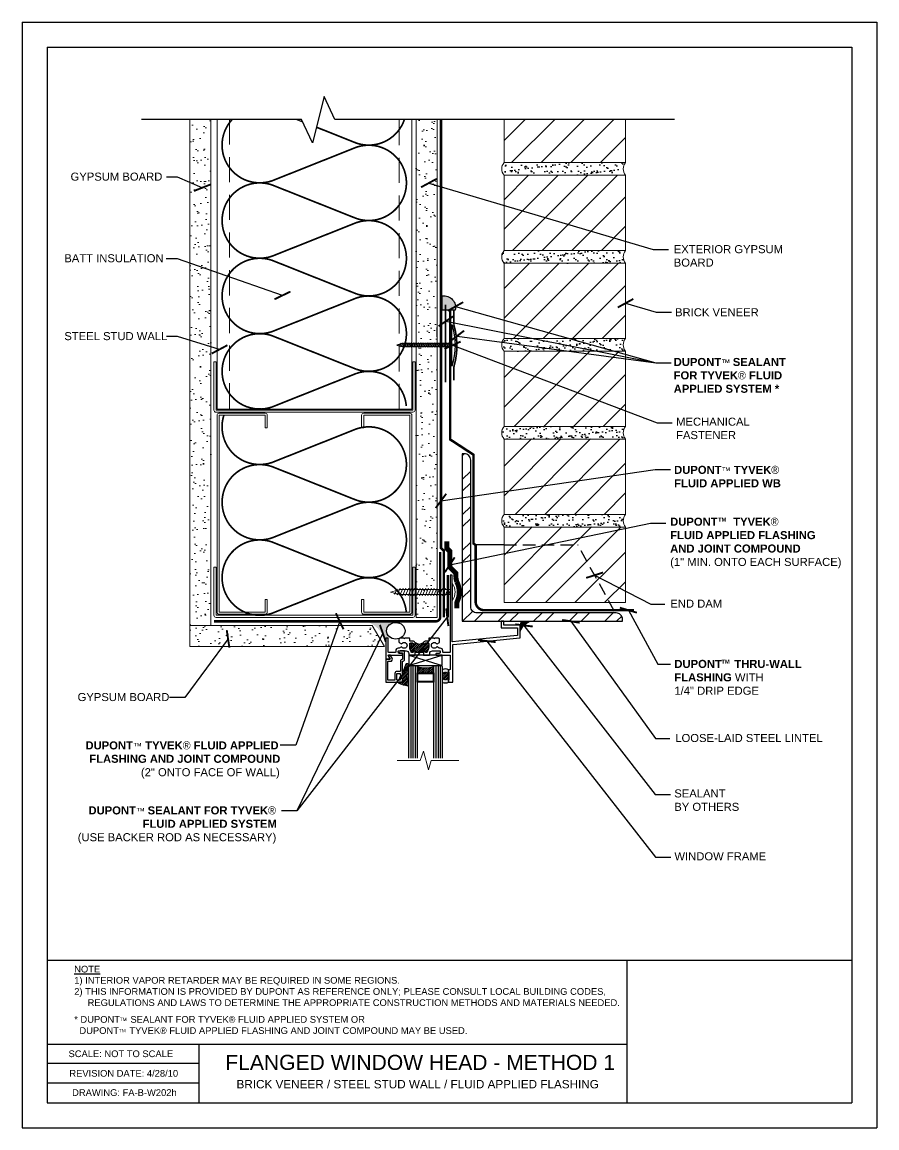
# Model space of a CAD drawing. Extents: x 402.7 to 428.2, y -269.5 to -236.5.
import ezdxf

# ---------------------------------------------------------------- set-up
doc = ezdxf.new("R2010")
doc.units = 0
doc.header["$LTSCALE"] = 1.5
doc.header["$MEASUREMENT"] = 0
for name, pattern in [('DASHED', [0.75, 0.5, -0.25]), ('DASHED2', [0.375, 0.25, -0.125]), ('HIDDEN', [0.375, 0.25, -0.125])]:
    doc.linetypes.add(name, pattern=pattern)
doc.layers.get('0').update_dxf_attribs({"color": 8, "linetype": 'CONTINUOUS'})
for name, color, linetype in [('8x11-ttb$0$B', 5, 'CONTINUOUS'), ('CMU', 250, 'CONTINUOUS'), ('DuPont Thru-Wall Flashing', 252, 'CONTINUOUS'), ('Flanged Window', 250, 'CONTINUOUS'), ('INSULATION', 241, 'CONTINUOUS'), ('SEALANT', 250, 'CONTINUOUS'), ('STRUCTURE', 250, 'CONTINUOUS'), ('TEXT', 7, 'CONTINUOUS'), ('Tyvek FA Flashing and Joint Treatment', 150, 'DASHED2'), ('Tyvek FA WB', 10, 'DASHED2')]:
    doc.layers.add(name, color=color, linetype=linetype)
for name, color, linetype, lineweight in [('A-Fasteners', 8, 'CONTINUOUS', 9), ('A-Sealant', 250, 'CONTINUOUS', 15), ('brick', 250, 'CONTINUOUS', 5), ('Gyp Board', 250, 'CONTINUOUS', 20), ('Metal Stud', 250, 'CONTINUOUS', 18)]:
    doc.layers.add(name, color=color, linetype=linetype, lineweight=lineweight)
doc.layers.add('TYVEK Commercial Wrap D', color=7, linetype='DASHED', true_color=0x00538e)
doc.layers.add('VIEWPORT', color=7, linetype='CONTINUOUS', plot=False)
doc.styles.add('DETAILS', font='sanss___.ttf', dxfattribs={"height": 1})
doc.dimstyles.new('ARCH_1_1-2_IN', dxfattribs={"dimscale": 0, "dimtxt": 0.09375, "dimasz": 0.09375, "dimexe": 0.0625, "dimexo": 0.0625, "dimgap": 0.0625, "dimtad": 1, "dimdec": 4, "dimlfac": 8, "dimzin": 3, "dimdsep": 46, "dimlunit": 4, "dimtxsty": 'Standard', "dimblk1": 'ARCHTICK', "dimblk2": 'ARCHTICK', "dimsah": 1, "dimcen": 0.0625, "dimdle": 0.0625, "dimclrd": 256, "dimclre": 256, "dimclrt": 256, "dimadec": 0, "dimazin": 0, "dimtfac": 1, "dimtdec": 4, "dimtmove": 0, "dimatfit": 3, "dimldrblk": 'ARCHTICK', "dimfxl": 1, "dimfrac": 2, "dimtolj": 1, "dimtzin": 0, "dimlwd": -1, "dimlwe": -1, "dimarcsym": 0})
pattern_1 = [(225, (426.909466, -250.426217), (0.02762136, -0.02762136), [])]

# ---------------------------------------------------------------- blocks, each defined once
blk = doc.blocks.new('*X1')
at = {"color": 0}
for p, q in [((0.140625, 0.34375), (0.140625, 0.34375)), ((0.15625, 0.375), (0.15625, 0.375)), ((0.171875, 0.34375), (0.171875, 0.34375)), ((0.1875, 0.375), (0.1875, 0.375)), ((0.203125, 0.34375), (0.203125, 0.34375)), ((0.21875, 0.375), (0.21875, 0.375)), ((0.234375, 0.34375), (0.234375, 0.34375)), ((0.25, 0.375), (0.25, 0.375)), ((0.265625, 0.34375), (0.265625, 0.34375)), ((0.28125, 0.375), (0.28125, 0.375)), ((0.296875, 0.34375), (0.296875, 0.34375)), ((0.3125, 0.375), (0.3125, 0.375)), ((0.140625, 0.28125), (0.140625, 0.28125)), ((0.140625, 0.09375), (0.140625, 0.09375)), ((0.140625, 0.03125), (0.140625, 0.03125)), ((0.15625, 0.3125), (0.15625, 0.3125)), ((0.15625, 0.0625), (0.15625, 0.0625)), ((0.15625, 0), (0.15625, 0)), ((0.171875, 0.03125), (0.171875, 0.03125)), ((0.1875, 0.3125), (0.1875, 0.3125)), ((0.1875, 0.0625), (0.1875, 0.0625)), ((0.1875, 0), (0.1875, 0)), ((0.203125, 0.03125), (0.203125, 0.03125)), ((0.21875, 0.3125), (0.21875, 0.3125)), ((0.21875, 0.0625), (0.21875, 0.0625)), ((0.21875, 0), (0.21875, 0)), ((0.234375, 0.03125), (0.234375, 0.03125)), ((0.25, 0.3125), (0.25, 0.3125)), ((0.25, 0.0625), (0.25, 0.0625)), ((0.25, 0), (0.25, 0)), ((0.265625, 0.03125), (0.265625, 0.03125)), ((0.28125, 0.3125), (0.28125, 0.3125)), ((0.28125, 0.0625), (0.28125, 0.0625)), ((0.28125, 0), (0.28125, 0)), ((0.296875, 0.28125), (0.296875, 0.28125)), ((0.296875, 0.09375), (0.296875, 0.09375)), ((0.296875, 0.03125), (0.296875, 0.03125)), ((0.3125, 0.3125), (0.3125, 0.3125)), ((0.3125, 0.25), (0.3125, 0.25)), ((0.3125, 0.125), (0.3125, 0.125)), ((0.3125, 0.0625), (0.3125, 0.0625)), ((0.3125, 0), (0.3125, 0))]:
    blk.add_line(p, q, dxfattribs=at)
blk = doc.blocks.new('_ArchTick')
at = {"color": 0, "linetype": 'ByBlock', "const_width": 0.15}
blk.add_lwpolyline([(-0.5, -0.5), (0.5, 0.5)], dxfattribs=at)
blk = doc.blocks.new('Revsion Date')
at = {"layer": 'TEXT', "insert": (0, 0.203, 0), "char_height": 0.2, "width": 16.26452, "attachment_point": 1, "style": 'DETAILS'}
blk.add_mtext('\\pi-0.033334,l0.033334,t0.1;REVISION DATE: 4/28/10', dxfattribs=at)

msp = doc.modelspace()

# ---------------------------------------------------------------- hatches: boundary and pattern name
at = {"layer": 'brick'}
h = msp.add_hatch(dxfattribs=at)
h.set_pattern_fill('_USER', color=256, scale=0.625, angle=45, style=0, pattern_type=0)
h.set_pattern_definition([(45, (297.92806, -83.44085), (-0.4419417, 0.4419417), [])])
h.paths.add_polyline_path([(420.695, -243.354), (420.695, -241.104), (417.07, -241.104), (417.07, -243.354)])
h.paths.add_polyline_path([(420.695, -245.979), (420.695, -243.729), (417.07, -243.729), (417.07, -245.979)])
h.paths.add_polyline_path([(417.07, -246.354), (417.07, -248.604), (420.695, -248.604), (420.695, -246.354)])
h.paths.add_polyline_path([(417.07, -248.979), (417.07, -251.229), (420.695, -251.229), (420.695, -248.979)])
h.paths.add_polyline_path([(420.695, -251.604), (417.07, -251.604), (417.07, -251.979), (419.579, -251.979), (420.614, -253.854), (420.695, -253.854)])
h.paths.add_polyline_path([(419.579, -251.979), (417.07, -251.979), (417.07, -253.854), (420.614, -253.854)], flags=16)
h.paths.add_polyline_path([(420.695, -239.443), (417.07, -239.443), (417.07, -240.729), (420.695, -240.729)])
at = {"layer": 'CMU'}
h = msp.add_hatch(dxfattribs=at)
h.set_pattern_fill('AR-SAND', color=256, scale=0.15, style=0)
h.set_pattern_definition([(37.5, (96.53973, -228.04686), (-0.009449, 0.28902357), [0, -0.228, 0, -0.255, 0, -0.24375]), (7.5, (96.53973, -228.04686), (0.2654665, 0.4233219), [0, -0.123, 0, -0.2055, 0, -0.07875]), (327.5, (96.35523, -228.04686), (0.46712128, 0.00084886), [0, -0.075, 0, -0.27, 0, -0.3525]), (317.5, (96.35523, -228.04686), (0.450919, 0.13165133), [0, -0.0375, 0, -0.177, 0, -0.2025])])
h.paths.add_polyline_path([(420.695, -240.732), (417.07, -240.732, 0.36364), (417.07, -241.107), (420.695, -241.107, -0.36364)])
h.paths.add_polyline_path([(420.695, -243.357), (417.07, -243.357, 0.36364), (417.07, -243.732), (420.695, -243.732, -0.36364)])
h.paths.add_polyline_path([(420.695, -245.982), (417.07, -245.982, 0.36364), (417.07, -246.357), (420.695, -246.357, -0.36364)])
h.paths.add_polyline_path([(420.695, -248.607), (417.07, -248.607, 0.36364), (417.07, -248.982), (420.695, -248.982, -0.36364)])
h.paths.add_polyline_path([(420.695, -251.232), (417.07, -251.232, 0.36364), (417.07, -251.607), (420.695, -251.607, -0.36364)])
at = {"layer": 'Flanged Window'}
h = msp.add_hatch(dxfattribs=at)
h.set_pattern_fill('ANSI31', color=256, scale=0.3125, angle=-180, style=0)
h.set_pattern_definition(pattern_1)
h.paths.add_polyline_path([(414.825, -255.185), (414.825, -255.1, 0.414214), (414.794, -255.069), (414.763, -255.069), (414.74, -255.069, 0.413437), (414.715, -255.094, -0.413437), (414.69, -255.118, -0.414214), (414.665, -255.093), (414.665, -255.056, -0.02353), (414.665, -255.052, -0.382874), (414.415, -255.052, -0.02353), (414.415, -255.056), (414.415, -255.093, -0.414214), (414.39, -255.118, -0.413437), (414.365, -255.094, 0.413437), (414.34, -255.069), (414.286, -255.069, 0.414214), (414.255, -255.1), (414.255, -255.185, 0.177059), (414.314, -255.346, 0.22095), (414.322, -255.349), (414.34, -255.349, 0.414214), (414.365, -255.324, -0.414214), (414.39, -255.299, -0.414214), (414.415, -255.324), (414.415, -255.349), (414.665, -255.349), (414.665, -255.324, -0.414214), (414.69, -255.299, -0.414214), (414.715, -255.324, 0.414214), (414.74, -255.349), (414.758, -255.349, 0.22095), (414.766, -255.346, 0.177059)])
h = msp.add_hatch(dxfattribs=at)
h.set_pattern_fill('ANSI31', color=256, scale=0.3125, angle=-180, style=0)
h.set_pattern_definition(pattern_1)
edge = h.paths.add_edge_path()
edge.add_ellipse((414.196, -256.107), major_axis=(-0.032, 0.139), ratio=0.13155, start_angle=43.1555, end_angle=180.0222)
edge.add_arc((414.176, -256.007), 0.0158, 41.5153, 187.5342, ccw=False)
edge.add_arc((414.205, -255.981), 0.0227, 222.2539, 304.0602)
edge.add_arc((414.212, -255.985), 0.0156, 290.163, 350.3876)
edge.add_line((414.227, -255.988), (414.227, -255.716))
edge.add_line((414.227, -255.716), (414.227, -255.709))
edge.add_ellipse((414.181, -255.71), major_axis=(0.0457, 0.0011), ratio=0.621164, start_angle=0, end_angle=153.2403)
edge.add_line((414.14, -255.698), (414.063, -255.914))
edge.add_ellipse((414.072, -255.938), major_axis=(0.0085, 0.0468), ratio=0.312415, start_angle=62.5423, end_angle=105.8209)
edge.add_line((414.056, -255.948), (414.04, -256.024))
edge.add_arc((414.001, -255.975), 0.0627, 270.4556, 307.9177, ccw=False)
edge.add_arc((414.004, -256.058), 0.0202, 97.3692, 140.7733)
edge.add_line((413.989, -256.045), (413.949, -256.107))
edge.add_arc((413.965, -256.107), 0.0156, 180, 278.9186)
edge.add_line((413.967, -256.122), (414.04, -256.111))
edge.add_line((414.04, -256.111), (414.04, -256.241))
edge.add_line((414.04, -256.241), (413.939, -256.241))
edge.add_arc((413.939, -256.256), 0.0156, 90, 232.8134)
edge.add_ellipse((414.078, -256.31), major_axis=(-0.149, 0.041), ratio=0.091401, start_angle=0, end_angle=180)
edge.add_line((414.227, -256.35), (414.227, -256.246))
h = msp.add_hatch(dxfattribs=at)
h.set_pattern_fill('ANSI31', color=256, scale=0.3125, angle=-180, style=0)
h.set_pattern_definition(pattern_1)
h.paths.add_polyline_path([(414.477, -255.771, 0.153266), (414.977, -255.771), (414.977, -255.974, 0.414214), (414.957, -255.954), (414.497, -255.954, 0.414214), (414.477, -255.974)])
h = msp.add_hatch(dxfattribs=at)
h.set_pattern_fill('ANSI31', color=256, scale=0.3125, angle=-180, style=0)
h.set_pattern_definition(pattern_1)
h.paths.add_polyline_path([(415.415, -256.002, 0.599485), (415.227, -256.002), (415.227, -256.102, 0.599485), (415.415, -256.102)])
at = {"layer": 'Gyp Board'}
h = msp.add_hatch(dxfattribs=at)
h.set_pattern_fill('AR-SAND', color=256, scale=0.25, style=0)
h.set_pattern_definition([(37.5, (444.4393, -266.28996), (-0.0157483, 0.481706), [0, -0.38, 0, -0.425, 0, -0.40625]), (7.5, (444.4393, -266.28996), (0.442444, 0.7055365), [0, -0.205, 0, -0.3425, 0, -0.13125]), (327.5, (444.1318, -266.28996), (0.7785355, 0.0014148), [0, -0.125, 0, -0.45, 0, -0.5875]), (317.5, (444.1318, -266.28996), (0.751532, 0.219419), [0, -0.0625, 0, -0.295, 0, -0.3375])])
h.paths.add_polyline_path([(408.32, -239.443), (408.145, -239.443), (407.695, -239.443), (407.695, -254.544), (408.32, -254.544)])
h.paths.add_polyline_path([(415.07, -239.443), (414.445, -239.443), (414.445, -254.304), (415.07, -254.304)])
h = msp.add_hatch(dxfattribs=at)
h.set_pattern_fill('AR-SAND,_O', color=256, scale=0.25, angle=-90)
h.set_pattern_definition([(127.5, (968.73532, -2036.6942), (-0.48170594, -0.01574834), [0, -0.38, 0, -0.425, 0, -0.40625]), (97.5, (968.7353, -2036.6942), (-0.70553652, 0.44244418), [0, -0.205, 0, -0.3425, 0, -0.13125]), (57.5, (968.73532, -2037.0017), (-0.00141476, 0.77853547), [0, -0.125, 0, -0.45, 0, -0.5875]), (47.5, (968.7353, -2037.0017), (-0.2194189, 0.75153165), [0, -0.0625, 0, -0.295, 0, -0.3375])])
h.paths.add_polyline_path([(407.695, -254.544), (407.695, -255.169), (413.503, -255.169), (413.139, -254.544)])
at = {"layer": 'SEALANT', "linetype": 'Continuous'}
h = msp.add_hatch(color=256, dxfattribs=at)
edge = h.paths.add_edge_path()
edge.add_arc((415.277, -245.052), 0.344, -14.6417, 98.4355, ccw=False)
edge.add_line((415.61, -245.139), (415.499, -245.138))
edge.add_line((415.499, -245.138), (415.227, -245.138))
edge.add_line((415.227, -245.138), (415.227, -244.711))
msp.add_hatch(color=256, dxfattribs=at).paths.add_polyline_path([(417.877, -254.422), (417.588, -254.422), (417.551, -254.46), (417.551, -254.736, -0.262493)])
h = msp.add_hatch(color=256, dxfattribs=at)
edge = h.paths.add_edge_path()
edge.add_arc((412.713, -255.236), 0.844, 11.9608, 67.1578)
edge.add_line((413.041, -254.458), (413.839, -254.457))
edge.add_arc((413.833, -254.736), 0.279, 88.7846, 150.2194)
edge.add_arc((413.803, -254.704), 0.238, 153.4089, 251.2578)
edge.add_line((413.727, -254.929), (413.54, -254.927))
edge.add_line((413.54, -254.927), (413.539, -255.061))
at = {"layer": 'STRUCTURE'}
h = msp.add_hatch(dxfattribs=at)
h.set_pattern_fill('ANSI32', color=256, scale=2, style=0)
h.set_pattern_definition([(45, (-1186.3231, -882.89054), (-0.5303301, 0.5303301), []), (45, (-1185.9696, -882.89054), (-0.5303301, 0.5303301), [])])
edge = h.paths.add_edge_path()
edge.add_line((416.659, -254.171), (416.66, -254.421))
edge.add_line((416.66, -254.421), (420.603, -254.421))
edge.add_line((420.603, -254.421), (420.603, -254.358))
edge.add_arc((420.415, -254.358), 0.188, 0, 90)
edge.add_line((420.415, -254.171), (416.659, -254.171))
edge = h.paths.add_edge_path()
edge.add_line((416.659, -254.421), (416.659, -254.171))
edge.add_line((416.659, -254.171), (416.263, -254.171))
edge.add_arc((416.263, -253.983), 0.187, 180, 270, ccw=False)
edge.add_line((416.075, -253.983), (416.075, -249.608))
edge.add_arc((415.888, -249.608), 0.188, 0, 90)
edge.add_line((415.888, -249.421), (415.825, -249.421))
edge.add_line((415.825, -249.421), (415.825, -254.421))
edge.add_line((415.825, -254.421), (416.659, -254.421))

# ---------------------------------------------------------------- linework, layer by layer
at = {"layer": '8x11-ttb$0$B', "color": 7}
for p, q in [((403.443, -237.289, 0), (403.443, -268.789, 0)), ((403.443, -237.289, 0), (427.443, -237.289, 0)), ((427.443, -237.289, 0), (427.443, -268.789, 0)), ((403.443, -267.038, 0), (420.731, -267.038, 0)), ((403.443, -268.789, 0), (427.443, -268.789, 0))]:
    msp.add_line(p, q, dxfattribs=at)
at = {"layer": '8x11-ttb$0$B', "color": 7, "elevation": 0}
for points in [[(427.443, -264.543), (403.443, -264.543)], [(420.731, -264.543), (420.731, -268.789)], [(407.969, -267.038), (407.969, -268.789)], [(407.969, -267.622), (403.443, -267.622)], [(407.969, -268.205), (403.443, -268.205)]]:
    msp.add_lwpolyline(points, dxfattribs=at)
at = {"layer": 'A-Fasteners'}
for p, q in [((413.964, -253.476, 0), (413.682, -253.548, 0)), ((413.682, -253.548, 0), (413.964, -253.621, 0)), ((413.785, -253.574, 0), (413.812, -253.614, 0)), ((413.873, -253.466, 0), (413.812, -253.614, 0)), ((413.861, -253.595, 0), (413.888, -253.634, 0)), ((413.873, -253.466, 0), (413.893, -253.495, 0)), ((413.966, -253.446, 0), (413.888, -253.634, 0)), ((413.942, -253.615, 0), (413.966, -253.651, 0)), ((413.964, -253.476, 0), (415.462, -253.476, 0)), ((415.462, -253.621, 0), (413.964, -253.621, 0)), ((414.05, -253.446, 0), (413.966, -253.651, 0)), ((413.966, -253.446, 0), (413.985, -253.475, 0)), ((414.03, -253.621, 0), (414.05, -253.651, 0)), ((414.05, -253.446, 0), (414.07, -253.475, 0)), ((414.134, -253.446, 0), (414.05, -253.651, 0)), ((414.115, -253.621, 0), (414.134, -253.651, 0)), ((414.134, -253.446, 0), (414.154, -253.475, 0)), ((414.219, -253.446, 0), (414.134, -253.651, 0)), ((414.199, -253.621, 0), (414.219, -253.651, 0)), ((414.303, -253.446, 0), (414.219, -253.651, 0)), ((414.219, -253.446, 0), (414.238, -253.475, 0)), ((414.283, -253.621, 0), (414.303, -253.651, 0)), ((414.303, -253.446, 0), (414.323, -253.475, 0)), ((414.388, -253.446, 0), (414.303, -253.651, 0)), ((414.368, -253.621, 0), (414.388, -253.651, 0)), ((414.388, -253.446, 0), (414.407, -253.475, 0)), ((414.472, -253.446, 0), (414.388, -253.651, 0)), ((414.452, -253.621, 0), (414.472, -253.651, 0)), ((414.556, -253.446, 0), (414.472, -253.651, 0)), ((414.472, -253.446, 0), (414.492, -253.475, 0)), ((414.537, -253.621, 0), (414.556, -253.651, 0)), ((414.641, -253.446, 0), (414.556, -253.651, 0)), ((414.556, -253.446, 0), (414.576, -253.475, 0)), ((414.621, -253.621, 0), (414.641, -253.651, 0)), ((414.725, -253.446, 0), (414.641, -253.651, 0)), ((414.641, -253.446, 0), (414.66, -253.475, 0)), ((414.705, -253.621, 0), (414.725, -253.651, 0)), ((414.725, -253.446, 0), (414.745, -253.475, 0)), ((414.809, -253.446, 0), (414.725, -253.651, 0)), ((414.79, -253.621, 0), (414.809, -253.651, 0)), ((414.809, -253.446, 0), (414.829, -253.475, 0)), ((414.894, -253.446, 0), (414.809, -253.651, 0)), ((414.874, -253.621, 0), (414.894, -253.651, 0)), ((414.894, -253.446, 0), (414.913, -253.475, 0)), ((414.978, -253.446, 0), (414.894, -253.651, 0)), ((414.958, -253.621, 0), (414.978, -253.651, 0)), ((414.978, -253.446, 0), (414.998, -253.475, 0)), ((415.063, -253.446, 0), (414.978, -253.651, 0)), ((415.043, -253.621, 0), (415.063, -253.651, 0)), ((415.063, -253.446, 0), (415.082, -253.475, 0)), ((415.147, -253.446, 0), (415.063, -253.651, 0)), ((415.127, -253.621, 0), (415.147, -253.651, 0)), ((415.231, -253.446, 0), (415.147, -253.651, 0)), ((415.147, -253.446, 0), (415.167, -253.475, 0)), ((415.212, -253.621, 0), (415.231, -253.651, 0)), ((415.316, -253.446, 0), (415.231, -253.651, 0)), ((415.231, -253.446, 0), (415.251, -253.475, 0)), ((415.296, -253.621, 0), (415.316, -253.651, 0)), ((415.4, -253.446, 0), (415.316, -253.651, 0)), ((415.316, -253.446, 0), (415.335, -253.475, 0)), ((415.38, -253.621, 0), (415.4, -253.651, 0)), ((415.4, -253.446, 0), (415.42, -253.475, 0)), ((415.462, -253.5, 0), (415.4, -253.651, 0))]:
    msp.add_line(p, q, dxfattribs=at)
at = {"layer": 'A-Fasteners', "elevation": 0}
msp.add_lwpolyline([(415.529, -253.296), (415.529, -253.796)], dxfattribs=at)
at = {"layer": 'A-Fasteners'}
msp.add_arc((415.164, -253.546, 0), 0.443, 325.6322, 34.3678, dxfattribs=at)
at = {"layer": 'A-Sealant'}
for p, q in [((414.668, -258.3, 0), (414.567, -258.579, 0)), ((414.816, -258.858, 0), (414.668, -258.3, 0)), ((414.567, -258.579, 0), (413.879, -258.579, 0)), ((414.899, -258.579, 0), (414.816, -258.858, 0)), ((415.719, -258.579, 0), (414.899, -258.579, 0))]:
    msp.add_line(p, q, dxfattribs=at)
msp.add_arc((417.993, -254.868), 0.461, 104.5226, 163.3544, dxfattribs=at)
at = {"layer": 'brick', "linetype": 'Continuous'}
msp.add_lwpolyline([(417.07, -239.443), (417.07, -240.732), (420.695, -240.732), (420.695, -239.443)], dxfattribs=at)
for points in [[(417.07, -243.357), (420.695, -243.357), (420.695, -241.107), (417.07, -241.107)], [(417.07, -245.982), (420.695, -245.982), (420.695, -243.732), (417.07, -243.732)], [(417.07, -248.607), (420.695, -248.607), (420.695, -246.357), (417.07, -246.357)], [(417.07, -251.232), (420.695, -251.232), (420.695, -248.982), (417.07, -248.982)], [(417.07, -253.857), (420.695, -253.857), (420.695, -251.607), (417.07, -251.607)]]:
    msp.add_lwpolyline(points, close=True, dxfattribs=at)
for centre in [(417.294, -240.92), (420.919, -240.92), (417.294, -243.545), (420.919, -243.545), (417.294, -246.17), (420.919, -246.17), (417.294, -248.795), (420.919, -248.795), (417.294, -251.42), (420.919, -251.42)]:
    msp.add_arc(centre, 0.292, 140.0334, 219.9666, dxfattribs=at)
at = {"layer": 'DuPont Thru-Wall Flashing'}
msp.add_line((417.07, -252.136), (416.208, -252.136, 0), dxfattribs=at)
at = {"layer": 'DuPont Thru-Wall Flashing', "linetype": 'HIDDEN'}
for p, q in [((417.07, -252.136), (419.27, -252.136)), ((420.369, -254.127, 0), (419.27, -252.136, 0))]:
    msp.add_line(p, q, dxfattribs=at)
at = {"layer": 'DuPont Thru-Wall Flashing', "elevation": 0}
msp.add_lwpolyline([(415.461, -245.138, 0.075, 0.075, 0), (415.461, -248.993, 0.075, 0.075, 0), (416.158, -249.448, 0.075, 0.075, 0), (416.158, -252.098, 0.075, 0.075, 0), (416.224, -252.149, 0.075, 0.075, 0), (416.224, -253.838, 0.075, 0.075, 0.414158), (416.474, -254.088, 0.075, 0.075, 0), (416.659, -254.088, 0, 0, 0)], format="xyseb", dxfattribs=at)
at = {"layer": 'DuPont Thru-Wall Flashing', "const_width": 0.075, "elevation": 0}
msp.add_lwpolyline([(416.659, -254.088), (420.945, -254.089)], dxfattribs=at)
at = {"layer": 'Flanged Window'}
for p, q in [((414.29, -255.739, 0), (414.29, -258.508, 0)), ((414.352, -255.739, 0), (414.352, -258.508, 0)), ((414.415, -255.739, 0), (414.415, -258.508, 0)), ((415.04, -255.739, 0), (415.04, -258.508, 0)), ((415.102, -255.739, 0), (415.102, -258.508, 0)), ((415.165, -255.739, 0), (415.165, -258.508, 0))]:
    msp.add_line(p, q, dxfattribs=at)
at = {"layer": 'Flanged Window', "elevation": 0}
for points in [[(415.773, -255.091), (417.541, -254.914, 0.385314), (417.55, -254.904), (417.55, -254.539), (417.066, -254.539), (417.066, -254.421), (416.988, -254.421), (416.988, -254.617), (417.472, -254.617), (417.472, -254.834, -0.385314), (417.463, -254.844), (415.725, -255.018), (415.535, -255.037, -0.443716), (415.524, -255.027), (415.524, -253.936), (415.524, -253.936), (415.524, -253.916), (415.524, -253.039), (415.462, -253.039), (415.462, -255.339, -0.414214), (415.452, -255.349), (415.253, -255.349, -0.414214), (415.243, -255.339), (415.243, -255.302, 0.414214), (415.165, -255.224), (415.141, -255.224, -0.131652), (415.136, -255.223), (415.072, -255.186, 0.383968), (415.059, -255.189, -3.079589), (415.059, -255.088, 0.383968), (415.072, -255.091), (415.14, -255.051, 0.267949), (415.145, -255.043), (415.145, -254.958, 0.414214), (415.114, -254.927), (415.004, -254.927), (414.989, -254.942), (414.974, -254.927), (414.835, -254.927, 0.414214), (414.825, -254.937), (414.825, -255.008, -0.414214), (414.815, -255.018), (414.715, -255.018, 0.414214), (414.665, -255.068), (414.665, -255.093, 0.414214), (414.69, -255.118, 0.414214), (414.715, -255.093, -0.414214), (414.74, -255.068), (414.794, -255.068, -0.414214), (414.825, -255.099), (414.825, -255.185, -0.177059), (414.766, -255.346, -0.22095), (414.758, -255.349), (414.74, -255.349, -0.414214), (414.715, -255.324, 0.414214), (414.69, -255.299, 0.414214), (414.665, -255.324), (414.665, -255.427), (414.843, -255.427, 0.414214), (414.853, -255.417), (414.853, -255.382, -0.414214), (414.933, -255.302), (415.155, -255.302, -0.414214), (415.165, -255.312), (415.165, -255.346, -0.414214), (415.134, -255.377), (415.055, -255.377, 0.414214), (415.04, -255.392), (415.04, -255.417, 0.414214), (415.05, -255.427), (415.452, -255.427, -0.414214), (415.462, -255.437), (415.462, -255.854, -0.414214), (415.452, -255.864), (415.425, -255.864, 0.414214), (415.415, -255.874), (415.415, -255.932), (415.43, -255.947), (415.415, -255.962), (415.43, -255.977), (415.415, -255.992), (415.43, -256.007), (415.415, -256.022), (415.43, -256.037), (415.415, -256.052), (415.43, -256.067), (415.415, -256.082), (415.43, -256.097), (415.415, -256.112), (415.43, -256.127), (415.415, -256.142), (415.43, -256.157), (415.415, -256.172), (415.415, -256.239), (415.54, -256.239), (415.54, -255.124, -0.385314), (415.549, -255.114)], [(414.255, -255.099, -0.414214), (414.286, -255.068), (414.34, -255.068, -0.414214), (414.365, -255.093, 0.414214), (414.39, -255.118, 0.414214), (414.415, -255.093), (414.415, -255.068, 0.414214), (414.365, -255.018), (414.265, -255.018, -0.414214), (414.255, -255.008), (414.255, -254.937, 0.414214), (414.245, -254.927), (414.106, -254.927), (414.091, -254.942), (414.076, -254.927), (413.966, -254.927, 0.414214), (413.935, -254.958), (413.935, -255.043, 0.267949), (413.94, -255.051), (414.008, -255.091, 0.383968), (414.021, -255.088, -3.079589), (414.021, -255.189, 0.383968), (414.008, -255.186), (413.944, -255.223, -0.131652), (413.939, -255.224), (413.915, -255.224, 0.414214), (413.837, -255.302), (413.837, -255.339, -0.414214), (413.827, -255.349), (413.628, -255.349, -0.414214), (413.618, -255.339), (413.618, -254.927), (413.54, -254.927), (413.54, -255.427), (413.54, -255.552), (413.655, -255.552, 0.414214), (413.665, -255.542, 0.131652), (413.664, -255.537), (413.609, -255.442, -0.57735), (413.617, -255.427), (414.03, -255.427, 0.414214), (414.04, -255.417), (414.04, -255.392, 0.414214), (414.025, -255.377), (413.946, -255.377, -0.414214), (413.915, -255.346), (413.915, -255.312, -0.414214), (413.925, -255.302), (414.147, -255.302, -0.414214), (414.227, -255.382), (414.227, -255.417, 0.414214), (414.237, -255.427), (414.415, -255.427), (414.415, -255.324, 0.414214), (414.39, -255.299, 0.414214), (414.365, -255.324, -0.414214), (414.34, -255.349), (414.322, -255.349, -0.22095), (414.314, -255.346, -0.177059), (414.255, -255.185)], [(414.03, -256.027, 0.414214), (414.04, -256.017), (414.04, -255.614, 0.414214), (414.102, -255.552), (414.102, -255.312, 0.414214), (414.092, -255.302), (413.973, -255.302, 0.880809), (413.973, -255.364), (414.03, -255.364, -0.414214), (414.04, -255.374), (414.04, -255.552), (414.04, -255.552, 0.414214), (413.978, -255.614), (413.978, -255.905, -0.414214), (413.968, -255.915), (413.875, -255.915, 0.414214), (413.813, -255.977), (413.813, -256.167, -0.414214), (413.803, -256.177), (413.612, -256.177, -0.414214), (413.602, -256.167), (413.602, -255.624, -0.414214), (413.612, -255.614), (413.68, -255.614, 0.579), (413.733, -255.521), (413.685, -255.437, 0.266624), (413.676, -255.432), (413.627, -255.432, 0.579), (413.619, -255.448), (413.671, -255.537, -0.579), (413.663, -255.552), (413.54, -255.552), (413.54, -256.239), (414.04, -256.239), (414.04, -256.137, 0.414214), (414.03, -256.127), (413.985, -256.127, 0.414214), (413.975, -256.137), (413.975, -256.167, -0.414214), (413.965, -256.177), (413.885, -256.177, -0.414214), (413.875, -256.167), (413.875, -256.017), (413.875, -255.987, -0.414214), (413.885, -255.977), (413.965, -255.977, -0.414214), (413.975, -255.987), (413.975, -256.017, 0.414214), (413.985, -256.027)], [(414.957, -256.239), (414.497, -256.239, -0.414214), (414.477, -256.219), (414.477, -255.974, -0.414214), (414.497, -255.954), (414.957, -255.954, -0.414214), (414.977, -255.974), (414.977, -256.219, -0.414214)]]:
    msp.add_lwpolyline(points, format="xyb", close=True, dxfattribs=at)
at = {"layer": 'Flanged Window'}
for points in [[(414.415, -255.052, 0.382874), (414.665, -255.052, 0.382874)], [(414.188, -255.996, 0.375935), (414.217, -256, 0.269), (414.227, -255.988), (414.227, -255.716), (414.227, -255.709)], [(414.056, -255.948), (414.04, -256.024, -0.149872), (414.005, -256.037, 0.239449), (413.989, -256.045), (413.949, -256.107, 0.460576), (413.967, -256.122), (414.04, -256.111), (414.04, -256.241), (413.939, -256.241, 0.718661), (413.929, -256.269, 0.718661)], [(414.188, -255.996, 0.723342), (414.16, -256.008, 0.723342)]]:
    msp.add_lwpolyline(points, format="xyb", dxfattribs=at)
at = {"layer": 'Flanged Window', "elevation": 0}
for points in [[(414.665, -255.349), (414.415, -255.349)], [(414.227, -255.739), (415.227, -255.427)], [(414.227, -255.427), (415.227, -255.739)], [(414.227, -258.508), (414.227, -255.771), (414.259, -255.739), (414.446, -255.739), (414.477, -255.771), (414.477, -258.508)], [(414.977, -258.508), (414.977, -255.771), (415.009, -255.739), (415.196, -255.739), (415.227, -255.771), (415.227, -258.508)]]:
    msp.add_lwpolyline(points, dxfattribs=at)
at = {"layer": 'Flanged Window'}
msp.add_lwpolyline([(414.14, -255.698), (414.063, -255.914)], dxfattribs=at)
at = {"layer": 'Flanged Window', "elevation": 0}
for points in [[(415.227, -255.427), (414.227, -255.427), (414.227, -255.739), (415.227, -255.739)], [(414.957, -256.219), (414.497, -256.219), (414.497, -255.974), (414.957, -255.974)]]:
    msp.add_lwpolyline(points, close=True, dxfattribs=at)
at = {"layer": 'Flanged Window'}
msp.add_lwpolyline([(415.415, -255.864, 0.224876), (415.227, -255.864), (415.227, -256.24, 0.224876), (415.415, -256.24)], format="xyb", close=True, dxfattribs=at)
for centre, radius, start, end in [((414.727, -254.974, 0), 0.835, 252.5726, 287.4274), ((415.321, -256.052, 0), 0.106, 28.1159, 151.8841), ((415.321, -256.052, 0), 0.106, 208.1159, 331.8841)]:
    msp.add_arc(centre, radius, start, end, dxfattribs=at)
at = {"layer": 'Flanged Window', "extrusion": (0, 0, -1)}
for centre, major_axis, ratio, start_param, end_param in [((414.181, -255.71, 0), (0.0457, 0.0011), 0.621164, 3.608637, 6.283185), ((414.196, -256.107, 0), (-0.032, 0.139), 0.13155, 3.141205, 5.52998), ((414.078, -256.31, 0), (-0.149, 0.041), 0.091401, 3.141593, 6.283185)]:
    msp.add_ellipse(centre, major_axis=major_axis, ratio=ratio, start_param=start_param, end_param=end_param, dxfattribs=at)
at = {"layer": 'Gyp Board'}
for points in [[(407.695, -239.443), (407.695, -254.544), (408.32, -254.544), (408.32, -239.443)], [(415.07, -239.443), (415.07, -254.304), (414.445, -254.304), (414.445, -239.443)]]:
    msp.add_lwpolyline(points, dxfattribs=at)
msp.add_lwpolyline([(407.695, -254.544), (407.695, -255.169), (413.503, -255.169), (413.139, -254.544)], close=True, dxfattribs=at)
at = {"layer": 'INSULATION', "color": 253, "const_width": 0.05}
for points in [[(413.033, -244.711, 0.083504), (412.665, -244.773), (410.151, -245.774, -1.40437), (410.151, -243.648), (412.665, -244.649, 1.40437), (412.665, -242.523), (410.151, -243.524, -1.40437), (410.151, -241.398), (412.665, -242.399, 1.40437), (412.665, -240.273), (410.151, -241.274, -0.782085), (408.96, -239.443, -0.782085)], [(411.472, -239.674), (412.665, -240.149, 0.417115), (414.099, -239.443, 0.417115)], [(409.783, -245.836, 0.083504), (410.151, -245.774), (412.665, -244.773, -1.40437), (412.665, -246.899), (410.151, -245.898, 1.40437), (410.151, -248.024), (412.665, -247.023, -0.489426), (414.154, -247.992)], [(408.711, -248.273, 0.618126), (410.151, -249.68), (412.665, -248.679, -1.40437), (412.665, -250.805), (410.151, -249.804, 1.40437), (410.151, -251.93), (412.665, -250.929, -1.40437), (412.665, -253.055), (410.151, -252.054, 1.40437), (410.151, -254.18), (412.665, -253.179, -0.489426), (414.154, -254.148)]]:
    msp.add_lwpolyline(points, format="xyb", dxfattribs=at)
at = {"layer": 'INSULATION'}
msp.add_lwpolyline([(410.893, -239.443), (411.06, -239.51)], dxfattribs=at)
at = {"layer": 'Metal Stud'}
for p, q in [((408.57, -248.211), (408.57, -248.179)), ((408.57, -248.211), (408.57, -248.179)), ((414.258, -248.211), (414.258, -248.179)), ((408.57, -254.211), (408.57, -254.242)), ((414.258, -254.211), (414.258, -254.242))]:
    msp.add_line(p, q, dxfattribs=at)
at = {"layer": 'Metal Stud', "lineweight": 13}
msp.add_lwpolyline([(408.508, -239.443), (408.508, -248.086), (414.32, -248.086), (414.32, -239.443)], dxfattribs=at)
at = {"layer": 'Metal Stud', "linetype": 'DASHED', "lineweight": 5}
msp.add_lwpolyline([(408.883, -239.443), (408.883, -248.086), (413.945, -248.086), (413.945, -239.443)], dxfattribs=at)
at = {"layer": 'Metal Stud'}
for points in [[(414.352, -246.679), (414.352, -248.117), (408.477, -248.117), (408.477, -246.679), (408.414, -246.679), (408.414, -248.117, 0.414214), (408.477, -248.179), (414.352, -248.179, 0.414214), (414.414, -248.117), (414.414, -246.679)], [(409.945, -248.648), (410.008, -248.648), (410.008, -248.273, 0.414214), (409.945, -248.211), (408.57, -248.211, 0.414214), (408.508, -248.273), (408.508, -254.148, 0.414214), (408.57, -254.211), (409.945, -254.211, 0.414214), (410.008, -254.148), (410.008, -253.773), (409.945, -253.773), (409.945, -254.148), (408.57, -254.148), (408.57, -248.273), (409.945, -248.273)], [(412.883, -248.648), (412.82, -248.648), (412.82, -248.273, -0.414214), (412.883, -248.211), (414.258, -248.211, -0.414214), (414.32, -248.273), (414.32, -254.148, -0.414214), (414.258, -254.211), (412.883, -254.211, -0.414214), (412.82, -254.148), (412.82, -253.773), (412.883, -253.773), (412.883, -254.148), (414.258, -254.148), (414.258, -248.273), (412.883, -248.273)], [(414.352, -252.804), (414.352, -254.242), (408.477, -254.242), (408.477, -252.804), (408.414, -252.804), (408.414, -254.242, 0.414214), (408.477, -254.304), (414.352, -254.304, 0.414214), (414.414, -254.242), (414.414, -252.804)]]:
    msp.add_lwpolyline(points, format="xyb", close=True, dxfattribs=at)
at = {"layer": 'SEALANT', "linetype": 'Continuous'}
msp.add_line((415.07, -245.927, 0), (415.07, -245.651, 0), dxfattribs=at)
at = {"layer": 'SEALANT', "linetype": 'Continuous', "elevation": 0}
msp.add_lwpolyline([(415.227, -244.711, -0.537754), (415.61, -245.139), (415.499, -245.138), (415.227, -245.138)], format="xyb", close=True, dxfattribs=at)
at = {"layer": 'SEALANT', "linetype": 'Continuous', "const_width": 0.05, "elevation": 0, "flags": 128}
msp.add_lwpolyline([(415.326, -247.289), (415.326, -244.976)], dxfattribs=at)
at = {"layer": 'SEALANT', "linetype": 'Continuous', "const_width": 0.05, "flags": 128}
msp.add_lwpolyline([(415.572, -245.138), (415.572, -245.572, -0.145991), (415.572, -246.834), (415.572, -247.228)], format="xyb", dxfattribs=at)
at = {"layer": 'SEALANT', "linetype": 'Continuous', "const_width": 0.075, "elevation": 0}
msp.add_lwpolyline([(415.391, -254.304), (415.391, -253.039)], dxfattribs=at)
at = {"layer": 'SEALANT', "linetype": 'Continuous'}
msp.add_ellipse((413.84, -254.704, 0), major_axis=(0.276, -0.003), ratio=0.895387, dxfattribs=at)
at = {"layer": 'STRUCTURE'}
for p, q in [((414.05, -246.131), (413.875, -246.176)), ((413.875, -246.176), (414.05, -246.222)), ((413.993, -246.125), (413.955, -246.217)), ((413.993, -246.125), (414.006, -246.143)), ((414.051, -246.113), (414.003, -246.23)), ((414.05, -246.131), (415.516, -246.131)), ((414.103, -246.113), (414.051, -246.24)), ((414.051, -246.113), (414.063, -246.131)), ((414.103, -246.113), (414.115, -246.131)), ((414.156, -246.113), (414.103, -246.24)), ((414.156, -246.113), (414.168, -246.131)), ((414.208, -246.113), (414.156, -246.24)), ((414.26, -246.113), (414.208, -246.24)), ((414.208, -246.113), (414.22, -246.131)), ((414.26, -246.113), (414.273, -246.131)), ((414.313, -246.113), (414.26, -246.24)), ((414.313, -246.113), (414.325, -246.131)), ((414.365, -246.113), (414.313, -246.24)), ((414.417, -246.113), (414.365, -246.24)), ((414.365, -246.113), (414.377, -246.131)), ((414.47, -246.113), (414.417, -246.24)), ((414.417, -246.113), (414.43, -246.131)), ((414.522, -246.113), (414.47, -246.24)), ((414.47, -246.113), (414.482, -246.131)), ((414.522, -246.113), (414.534, -246.131)), ((414.575, -246.113), (414.522, -246.24)), ((414.575, -246.113), (414.587, -246.131)), ((414.627, -246.113), (414.575, -246.24)), ((414.627, -246.113), (414.639, -246.131)), ((414.679, -246.113), (414.627, -246.24)), ((414.679, -246.113), (414.692, -246.131)), ((414.732, -246.113), (414.679, -246.24)), ((414.784, -246.113), (414.732, -246.24)), ((414.732, -246.113), (414.744, -246.131)), ((414.836, -246.113), (414.784, -246.24)), ((414.784, -246.113), (414.796, -246.131)), ((414.889, -246.113), (414.836, -246.24)), ((414.836, -246.113), (414.849, -246.131)), ((414.889, -246.113), (414.901, -246.131)), ((414.941, -246.113), (414.889, -246.24)), ((414.941, -246.113), (414.953, -246.131)), ((414.993, -246.113), (414.941, -246.24)), ((414.993, -246.112), (415.006, -246.131)), ((415.046, -246.113), (414.994, -246.24)), ((415.046, -246.113), (415.058, -246.131)), ((415.098, -246.113), (415.046, -246.24)), ((415.151, -246.113), (415.098, -246.24)), ((415.098, -246.113), (415.111, -246.131)), ((415.203, -246.113), (415.151, -246.24)), ((415.151, -246.113), (415.163, -246.131)), ((415.255, -246.113), (415.203, -246.24)), ((415.203, -246.113), (415.215, -246.131)), ((415.255, -246.113), (415.268, -246.131)), ((415.308, -246.113), (415.255, -246.24)), ((415.308, -246.113), (415.32, -246.131)), ((415.36, -246.113), (415.308, -246.24)), ((415.36, -246.113), (415.372, -246.131)), ((415.413, -246.113), (415.36, -246.24)), ((415.413, -246.113), (415.425, -246.131)), ((415.465, -246.113), (415.413, -246.24)), ((415.465, -246.113), (415.477, -246.131)), ((415.516, -246.116), (415.465, -246.24)), ((413.939, -246.193), (413.955, -246.217)), ((413.986, -246.205), (414.003, -246.23)), ((414.036, -246.218), (414.051, -246.24)), ((415.516, -246.222), (414.05, -246.222)), ((414.091, -246.222), (414.103, -246.24)), ((414.143, -246.222), (414.156, -246.24)), ((414.196, -246.222), (414.208, -246.24)), ((414.248, -246.222), (414.26, -246.24)), ((414.3, -246.222), (414.313, -246.24)), ((414.353, -246.222), (414.365, -246.24)), ((414.405, -246.222), (414.417, -246.24)), ((414.458, -246.222), (414.47, -246.24)), ((414.51, -246.222), (414.522, -246.24)), ((414.562, -246.222), (414.575, -246.24)), ((414.615, -246.222), (414.627, -246.24)), ((414.642, -246.204), (414.627, -246.24)), ((414.667, -246.222), (414.679, -246.24)), ((414.719, -246.222), (414.732, -246.24)), ((414.772, -246.222), (414.784, -246.24)), ((414.824, -246.222), (414.836, -246.24)), ((414.876, -246.222), (414.889, -246.24)), ((414.929, -246.222), (414.941, -246.24)), ((414.981, -246.222), (414.993, -246.24)), ((415.008, -246.204), (414.993, -246.239)), ((415.034, -246.222), (415.046, -246.24)), ((415.086, -246.222), (415.098, -246.24)), ((415.138, -246.222), (415.151, -246.24)), ((415.191, -246.222), (415.203, -246.24)), ((415.243, -246.222), (415.255, -246.24)), ((415.296, -246.222), (415.308, -246.24)), ((415.348, -246.222), (415.36, -246.24)), ((415.375, -246.204), (415.36, -246.24)), ((415.4, -246.222), (415.413, -246.24)), ((415.453, -246.222), (415.465, -246.24)), ((415.505, -246.222), (415.516, -246.238))]:
    msp.add_line(p, q, dxfattribs=at)
msp.add_lwpolyline([(422.153, -239.443), (412.023, -239.443), (411.707, -238.758), (411.352, -240.142), (411.029, -239.443), (406.25, -239.443)], dxfattribs=at)
msp.add_lwpolyline([(415.516, -245.559, -0.147361), (415.516, -246.809)], format="xyb", close=True, dxfattribs=at)
for points in [[(416.81, -254.171), (416.263, -254.171, -0.414214), (416.075, -253.983), (416.075, -249.608, 0.414214), (415.888, -249.421), (415.825, -249.421), (415.825, -254.421), (416.81, -254.421)], [(416.81, -254.421), (420.603, -254.421), (420.603, -254.358, 0.414214), (420.415, -254.171), (416.81, -254.171)]]:
    msp.add_lwpolyline(points, format="xyb", dxfattribs=at)
at = {"layer": 'TYVEK Commercial Wrap D', "const_width": 0.04}
msp.add_lwpolyline([(414.434, -254.336), (414.434, -254.336)], dxfattribs=at)
at = {"layer": 'Tyvek FA Flashing and Joint Treatment', "ltscale": 0.5, "elevation": 0, "flags": 128}
for points, const_width in [([(415.662, -254.036), (415.662, -253.865, -0.114006), (415.667, -253.843, 0.238996), (415.658, -253.237, -0.017442), (415.633, -253.114), (415.633, -252.986), (415.452, -252.805), (415.452, -252.333), (415.366, -252.246), (415.366, -252.039)], 0.15), ([(408.414, -254.42), (415.039, -254.42, 0.414214), (415.164, -254.295), (415.164, -252.348)], 0.075)]:
    msp.add_lwpolyline(points, format="xyb", dxfattribs=dict(at, const_width=const_width))
at = {"layer": 'Tyvek FA WB', "const_width": 0.075, "elevation": 0, "flags": 128}
msp.add_lwpolyline([(415.275, -254.304), (415.275, -252.322), (415.188, -252.235), (415.188, -239.443)], dxfattribs=at)
at = {"layer": 'VIEWPORT', "color": 1}
for p, q in [((402.693, -236.539, 0), (402.693, -269.539, 0)), ((402.693, -236.539, 0), (428.193, -236.539, 0)), ((428.193, -236.539, 0), (428.193, -269.539, 0)), ((402.693, -269.539, 0), (428.193, -269.539, 0))]:
    msp.add_line(p, q, dxfattribs=at)

# ---------------------------------------------------------------- block references
at = {"layer": 'Flanged Window', "extrusion": (0, 0, -1), "zscale": -1}
msp.add_blockref('*X1', (-415.54, -256.24, 0), dxfattribs=at)
at = {"layer": 'TEXT'}
msp.add_blockref('Revsion Date', (404.102, -268.014), dxfattribs=at)

# ---------------------------------------------------------------- texts
at = {"layer": 'TEXT', "style": 'DETAILS'}
for s, insert, char_height, width, attachment_point in [('GYPSUM BOARD', (404.138, -241.03), 0.24, 6.52135, 1), ('EXTERIOR GYPSUM \\PBOARD', (422.133, -243.195, 0), 0.24, 6.52135, 1), ('BATT INSULATION', (403.952, -243.466), 0.24, 6.52135, 1), ('BRICK VENEER', (422.172, -245.078, 0), 0.24, 6.52135, 1), ('STEEL STUD WALL', (403.952, -245.79), 0.24, 6.52135, 1), ('{\\fSansSerif|b1|i0|c2|p2;DUPONT\\fArial|b0|i0|c0|p32;\\H0.8125x;™\\fArial|b1|i0|c0|p32; \\H1.2308x;SEALANT \\PFOR TYVEK\\fSymbol|b0|i0|c2|p18;â\\fArial|b0|i0|c0|p32; \\fArial|b1|i0|c0|p32;FLUID \\PAPPLIED SYSTEM *}', (422.131, -246.561, 0), 0.24, 6.52135, 1), ('MECHANICAL \\PFASTENER ', (422.203, -248.343, 0), 0.24, 6.52135, 1), ('{\\fSansSerif|b1|i0|c2|p2;DUPONT\\fArial|b0|i0|c0|p32;\\H0.8125x;™\\fSansSerif|b1|i0|c2|p2;\\H1.2308x; TYVEK\\fSymbol|b0|i0|c2|p18;â\\fSansSerif|b1|i0|c2|p2; \\PFLUID APPLIED WB}', (422.144, -249.781, 0), 0.24, 6.52135, 1), ('{\\fSansSerif|b1|i0|c2|p2;DUPONT     TYVEK\\fSymbol|b0|i0|c2|p18;â\\fSansSerif|b1|i0|c2|p2; \\PFLUID APPLIED FLASHING \\PAND JOINT COMPOUND} \\P(1" MIN. ONTO EACH SURFACE)', (422.026, -252.085), 0.24, 7.26159, 4), ('END DAM', (422.032, -253.774), 0.24, 6.52135, 1), ('\\A1;{\\fSansSerif|b1|i0|c2|p2;DUPONT    THRU-WALL\\PFLASHING} WITH \\P1/4" DRIP EDGE', (422.151, -256.094, 0), 0.24, 5.83899, 4), ('GYPSUM BOARD', (404.348, -256.561, 0), 0.24, 6.52135, 1), ('\\pi0.84952;{\\fSansSerif|b1|i0|c2|p2;DUPONT\\fArial|b0|i0|c0|p32;\\H0.8125x;™\\fSansSerif|b1|i0|c2|p2;\\H1.2308x; TYVEK\\fSymbol|b0|i0|c2|p18;â\\fSansSerif|b1|i0|c2|p2; FLUID APPLIED \\P\\pi0.96236;FLASHING AND JOINT COMPOUND\\fSansSerif|b0|i0|c2|p2; \\P\\pi2.5022;(2" ONTO FACE OF WALL)}', (403.734, -258.004, 0), 0.24, 6.52135, 1), ('LOOSE-LAID STEEL LINTEL', (422.179, -257.783, 0), 0.24, 6.52135, 1), ('SEALANT \\PBY OTHERS', (422.149, -259.437, 0), 0.24, 6.52135, 1), ('\\pi1.5423;{\\fSansSerif|b1|i0|c2|p2;DUPONT\\fArial|b0|i0|c0|p32;\\H0.8125x;™\\fArial|b1|i0|c0|p32; \\H1.2308x;SEALANT FOR TYVEK\\fSymbol|b0|i0|c2|p18;â\\fArial|b0|i0|c0|p32; \\P\\pi3.1562;\\fArial|b1|i0|c0|p32;FLUID APPLIED SYSTEM\\P\\pi1.2207;\\fArial|b0|i0|c0|p32;\\H0.99998x;(USE BACKER ROD AS NECESSARY)}', (403.131, -259.944, 0), 0.24, 7.11285, 1), ('WINDOW FRAME', (422.153, -261.314, 0), 0.24, 6.52135, 1), ('{\\LNOTE\\P}1) INTERIOR VAPOR RETARDER MAY BE REQUIRED IN SOME REGIONS.\\P\\pi-0.4,l0.4;2) THIS INFORMATION IS PROVIDED BY DUPONT AS REFERENCE ONLY; PLEASE CONSULT LOCAL BUILDING CODES, REGULATIONS AND LAWS TO DETERMINE THE APPROPRIATE CONSTRUCTION METHODS AND MATERIALS NEEDED.\\P{\\H0.5x;\\P\\pi0,l0;}* DUPONT    SEALANT FOR TYVEK{\\fSymbol|b0|i0|c2|p18;â} FLUID APPLIED SYSTEM OR \\P\\pi-0.2,l0.2;  DUPONT    TYVEK{\\fSymbol|b0|i0|c2|p18;â} FLUID APPLIED FLASHING AND JOINT COMPOUND MAY BE USED.', (404.247, -264.701, 0), 0.2, 16.47485, 1), ('TM', (405.608, -266.252, 0), 0.1, 8.31, 1), ('TM', (405.583, -266.591, 0), 0.1, 8.31, 1), ('\\pi-0.033334,l0.033334,t0.1;SCALE: NOT TO SCALE', (404.077, -267.227, 0), 0.2, 16.26452, 1), ('\\pi1.0786;{\\H0.9x;FLANGED WINDOW HEAD - METHOD 1 }\\P\\pi1.4146;{\\H0.5x;BRICK VENEER / STEEL STUD WALL / FLUID APPLIED FLASHING}', (407.675, -267.359, 0), 0.5, 13.39365, 1), ('\\pi-0.033334,l0.033334,t0.1;DRAWING: FA-B-W202h', (404.184, -268.385, 0), 0.2, 16.26452, 1)]:
    msp.add_mtext(s, dxfattribs=dict(at, insert=insert, char_height=char_height, width=width, attachment_point=attachment_point))
at = {"layer": 'TEXT', "char_height": 0.12, "attachment_point": 4, "style": 'DETAILS'}
for insert in [(423.458, -251.385), (423.557, -255.629, 0)]:
    msp.add_mtext('{\\fSansSerif|b1|i0|c2|p2;TM}', dxfattribs=dict(at, insert=insert))

# ---------------------------------------------------------------- leaders
at = {"layer": 'TEXT'}
for points, override in [([(408.064, -241.482), (407.333, -241.162), (407.001, -241.162)], {"dimscale": 4, "dimgap": 0.0625, "dimtad": 0}), ([(414.827, -241.341, 0), (421.519, -243.327, 0), (421.979, -243.327, 0)], {"dimscale": 4, "dimgap": 0.0625, "dimtad": 0}), ([(410.459, -244.696), (407.333, -243.599), (406.989, -243.599)], {"dimscale": 4, "dimgap": 0.0625, "dimtad": 0}), ([(415.62, -245.026, 0), (421.597, -246.706, 0), (422.056, -246.706, 0)], {"dimscale": 4, "dimgap": 0.0625, "dimtad": 0}), ([(420.695, -244.927, 0), (421.605, -245.191, 0), (422.065, -245.191, 0)], {"dimscale": 4, "dimgap": 0.0625, "dimtad": 0}), ([(415.337, -245.465, 0), (421.597, -246.706, 0), (422.056, -246.706, 0)], {"dimscale": 4, "dimgap": 0.0625, "dimtad": 0}), ([(408.584, -246.305), (407.333, -245.923), (406.997, -245.923)], {"dimscale": 4, "dimgap": 0.0625, "dimtad": 0}), ([(415.668, -245.907, 0), (421.597, -246.706, 0), (422.056, -246.706, 0)], {"dimscale": 4, "dimgap": 0.0625, "dimtad": 0}), ([(415.533, -246.183, 0), (421.643, -248.497, 0), (422.083, -248.497, 0)], {"dimscale": 4, "dimtad": 0}), ([(415.188, -250.827, 0), (421.579, -249.892, 0), (422.039, -249.892, 0)], {"dimscale": 4, "dimgap": 0.0625, "dimtad": 0}), ([(415.452, -252.733, 0), (421.437, -251.494, 0), (421.897, -251.494, 0)], {"dimscale": 4, "dimgap": 0.0625, "dimtad": 0}), ([(419.772, -253.045), (421.445, -253.907), (421.866, -253.907)], {"dimscale": 4, "dimgap": 0.0625, "dimtad": 0}), ([(420.779, -254.089, 0), (421.662, -255.696, 0), (422.04, -255.696, 0)], {"dimscale": 4, "dimtad": 0}), ([(412.167, -254.42, 0), (410.856, -258.115, 0), (410.396, -258.115, 0)], {"dimscale": 4, "dimgap": 0.0625, "dimtad": 0}), ([(415.377, -254.3, 0), (410.886, -260.08, 0), (410.426, -260.08, 0)], {"dimscale": 4, "dimgap": 0.0625, "dimtad": 0}), ([(419.064, -254.421, 0), (421.592, -257.915, 0), (422.013, -257.915, 0)], {"dimscale": 4, "dimgap": 0.0625, "dimtad": 0}), ([(417.665, -254.543, 0), (421.58, -259.585, 0), (422.04, -259.585, 0)], {"dimscale": 4, "dimgap": 0.0625, "dimtad": 0}), ([(408.837, -254.946, 0), (407.551, -256.694, 0), (407.091, -256.694, 0)], {"dimscale": 4, "dimgap": 0.0625, "dimtad": 0}), ([(413.454, -254.779, 0), (410.886, -260.08, 0), (410.426, -260.08, 0)], {"dimscale": 4, "dimgap": 0.0625, "dimtad": 0}), ([(416.557, -255.01, 0), (421.585, -261.462, 0), (422.045, -261.462, 0)], {"dimscale": 4, "dimgap": 0.0625, "dimtad": 0})]:
    msp.add_leader(points, dimstyle='ARCH_1_1-2_IN', override=override, dxfattribs=at)

doc.saveas('drawing.dxf')
